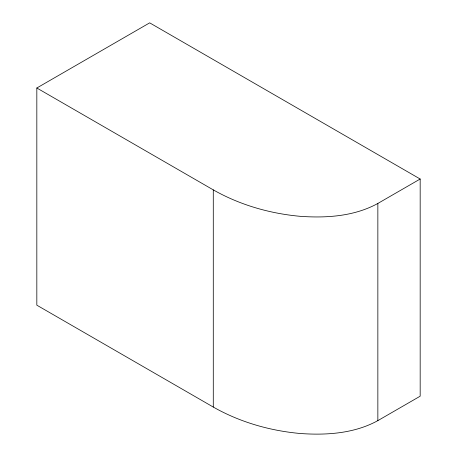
<?xml version="1.0" encoding="UTF-8"?>
<svg xmlns="http://www.w3.org/2000/svg" width="457" height="457" viewBox="0 0 457 457"><rect width="100%" height="100%" fill="white"/><g stroke="black" fill="none" stroke-linecap="round" stroke-linejoin="round"><path stroke-width="0.69" d="M36.828 88.001L149.679 22.85L420.172 179.018L420.172 396.196L377.853 420.629C354.392 433.516 326.646 435.372 300.438 433.516C269.996 430.797 239.914 422.177 213.282 407.056L36.828 305.179L36.828 88.001L213.282 189.878C239.914 204.999 269.996 213.619 300.438 216.338C326.646 218.195 354.392 216.338 377.853 203.451L420.172 179.018M377.853 203.451L377.853 420.629M213.282 189.878L213.282 407.056"/></g></svg>
